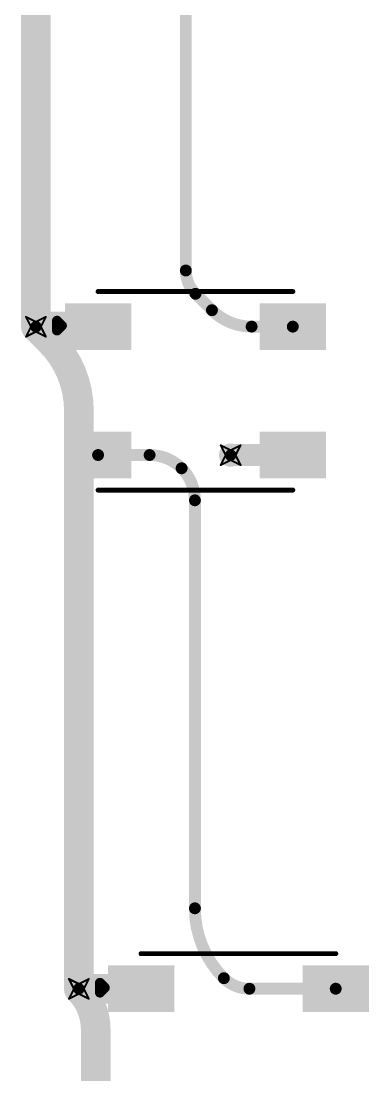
# Model space of a CAD drawing. Header units: inches. Extents: x -11 to 1110, y -7 to 455.
# Drawn here: x 359.78 to 368.71, y 237.64 to 264.73 of the extents above; entities that cross this region are included whole.
import ezdxf

# ---------------------------------------------------------------- set-up
doc = ezdxf.new("R2010")
doc.units = ezdxf.units.IN
for name, color, linetype in [('Bottom Layer', 5, 'Continuous'), ('Drill Drawing', 1, 'Continuous'), ('Top Layer', 1, 'Continuous'), ('Top Overlay', 2, 'Continuous'), ('Top Paste', 8, 'Continuous'), ('Top Solder', 216, 'Continuous'), ('Via Holes', 16, 'Continuous')]:
    doc.layers.add(name, color=color, linetype=linetype)

# ---------------------------------------------------------------- blocks, each defined once
blk = doc.blocks.new('WS2812B_B_W_147')
at = {"layer": 'Top Layer'}
for points in [[(-3.25, 2.15), (-1.75, 2.15), (-1.75, 1.15), (-3.25, 1.15)], [(3.25, 1.15), (1.75, 1.15), (1.75, 2.15), (3.25, 2.15)], [(-3.25, -1.15), (-1.75, -1.15), (-1.75, -2.15), (-3.25, -2.15)], [(1.75, -1.15), (3.25, -1.15), (3.25, -2.15), (1.75, -2.15)]]:
    blk.add_hatch(color=1, dxfattribs=at).paths.add_polyline_path(points)
at = {"layer": 'Top Paste'}
for points in [[(-3.25, 2.15), (-1.75, 2.15), (-1.75, 1.15), (-3.25, 1.15)], [(3.25, 1.15), (1.75, 1.15), (1.75, 2.15), (3.25, 2.15)], [(-3.25, -1.15), (-1.75, -1.15), (-1.75, -2.15), (-3.25, -2.15)], [(1.75, -1.15), (3.25, -1.15), (3.25, -2.15), (1.75, -2.15)]]:
    blk.add_hatch(color=8, dxfattribs=at).paths.add_polyline_path(points)
at = {"layer": 'Top Solder'}
for points in [[(-3.352, 2.252), (-1.648, 2.252), (-1.648, 1.048), (-3.352, 1.048)], [(3.352, 1.048), (1.648, 1.048), (1.648, 2.252), (3.352, 2.252)], [(-3.352, -1.048), (-1.648, -1.048), (-1.648, -2.252), (-3.352, -2.252)], [(1.648, -1.048), (3.352, -1.048), (3.352, -2.252), (1.648, -2.252)]]:
    blk.add_hatch(color=216, dxfattribs=at).paths.add_polyline_path(points)
at = {"layer": 'Top Overlay'}
for points in [[(-2.5, 2.551, 0.127, 0.127, 0), (2.5, 2.551, 0.127, 0.127, 0)], [(-3.556, 1.803, 0.254, 0.254, 0), (-3.429, 1.676, 0.254, 0.254, 0)], [(-3.556, 1.549, 0.254, 0.254, 0), (-3.556, 1.803, 0.254, 0.254, 0)], [(-3.556, 1.549, 0.254, 0.254, 0), (-3.429, 1.676, 0.254, 0.254, 0)], [(-2.5, -2.551, 0.127, 0.127, 0), (2.5, -2.551, 0.127, 0.127, 0)]]:
    blk.add_lwpolyline(points, format="xyseb", dxfattribs=at)
for points in [[(-2.532, 2.551, 0.0635, 0.0635, 1), (-2.468, 2.551, 0.0635, 0.0635, 1)], [(2.468, 2.551, 0.0635, 0.0635, 1), (2.532, 2.551, 0.0635, 0.0635, 1)], [(-3.619, 1.803, 0.127, 0.127, 1), (-3.493, 1.803, 0.127, 0.127, 1)], [(-3.619, 1.803, 0.127, 0.127, 1), (-3.493, 1.803, 0.127, 0.127, 1)], [(-3.619, 1.549, 0.127, 0.127, 1), (-3.493, 1.549, 0.127, 0.127, 1)], [(-3.619, 1.549, 0.127, 0.127, 1), (-3.493, 1.549, 0.127, 0.127, 1)], [(-3.493, 1.676, 0.127, 0.127, 1), (-3.365, 1.676, 0.127, 0.127, 1)], [(-3.493, 1.676, 0.127, 0.127, 1), (-3.365, 1.676, 0.127, 0.127, 1)], [(-2.532, -2.551, 0.0635, 0.0635, 1), (-2.468, -2.551, 0.0635, 0.0635, 1)], [(2.468, -2.551, 0.0635, 0.0635, 1), (2.532, -2.551, 0.0635, 0.0635, 1)]]:
    blk.add_lwpolyline(points, format="xyseb", close=True, dxfattribs=at)
blk = doc.blocks.new('WS2812B_B_W_156')
at = {"layer": 'Top Layer'}
for points in [[(-3.25, 2.15), (-1.75, 2.15), (-1.75, 1.15), (-3.25, 1.15)], [(3.25, 1.15), (1.75, 1.15), (1.75, 2.15), (3.25, 2.15)], [(-3.25, -1.15), (-1.75, -1.15), (-1.75, -2.15), (-3.25, -2.15)], [(1.75, -1.15), (3.25, -1.15), (3.25, -2.15), (1.75, -2.15)]]:
    blk.add_hatch(color=1, dxfattribs=at).paths.add_polyline_path(points)
at = {"layer": 'Top Paste'}
for points in [[(-3.25, 2.15), (-1.75, 2.15), (-1.75, 1.15), (-3.25, 1.15)], [(3.25, 1.15), (1.75, 1.15), (1.75, 2.15), (3.25, 2.15)], [(-3.25, -1.15), (-1.75, -1.15), (-1.75, -2.15), (-3.25, -2.15)], [(1.75, -1.15), (3.25, -1.15), (3.25, -2.15), (1.75, -2.15)]]:
    blk.add_hatch(color=8, dxfattribs=at).paths.add_polyline_path(points)
at = {"layer": 'Top Solder'}
for points in [[(-3.352, 2.252), (-1.648, 2.252), (-1.648, 1.048), (-3.352, 1.048)], [(3.352, 1.048), (1.648, 1.048), (1.648, 2.252), (3.352, 2.252)], [(-3.352, -1.048), (-1.648, -1.048), (-1.648, -2.252), (-3.352, -2.252)], [(1.648, -1.048), (3.352, -1.048), (3.352, -2.252), (1.648, -2.252)]]:
    blk.add_hatch(color=216, dxfattribs=at).paths.add_polyline_path(points)
at = {"layer": 'Top Overlay'}
for points in [[(-2.5, 2.551, 0.127, 0.127, 0), (2.5, 2.551, 0.127, 0.127, 0)], [(-3.556, 1.803, 0.254, 0.254, 0), (-3.429, 1.676, 0.254, 0.254, 0)], [(-3.556, 1.549, 0.254, 0.254, 0), (-3.556, 1.803, 0.254, 0.254, 0)], [(-3.556, 1.549, 0.254, 0.254, 0), (-3.429, 1.676, 0.254, 0.254, 0)], [(-2.5, -2.551, 0.127, 0.127, 0), (2.5, -2.551, 0.127, 0.127, 0)]]:
    blk.add_lwpolyline(points, format="xyseb", dxfattribs=at)
for points in [[(-2.532, 2.551, 0.0635, 0.0635, 1), (-2.468, 2.551, 0.0635, 0.0635, 1)], [(2.468, 2.551, 0.0635, 0.0635, 1), (2.532, 2.551, 0.0635, 0.0635, 1)], [(-3.619, 1.803, 0.127, 0.127, 1), (-3.493, 1.803, 0.127, 0.127, 1)], [(-3.619, 1.803, 0.127, 0.127, 1), (-3.493, 1.803, 0.127, 0.127, 1)], [(-3.619, 1.549, 0.127, 0.127, 1), (-3.493, 1.549, 0.127, 0.127, 1)], [(-3.619, 1.549, 0.127, 0.127, 1), (-3.493, 1.549, 0.127, 0.127, 1)], [(-3.493, 1.676, 0.127, 0.127, 1), (-3.365, 1.676, 0.127, 0.127, 1)], [(-3.493, 1.676, 0.127, 0.127, 1), (-3.365, 1.676, 0.127, 0.127, 1)], [(-2.532, -2.551, 0.0635, 0.0635, 1), (-2.468, -2.551, 0.0635, 0.0635, 1)], [(2.468, -2.551, 0.0635, 0.0635, 1), (2.532, -2.551, 0.0635, 0.0635, 1)]]:
    blk.add_lwpolyline(points, format="xyseb", close=True, dxfattribs=at)

msp = doc.modelspace()

# ---------------------------------------------------------------- hatches: boundary and pattern name
at = {"layer": 'Bottom Layer'}
h = msp.add_hatch(color=5, dxfattribs=at)
edge = h.paths.add_edge_path()
edge.add_arc((360.158, 256.871), 0.3, 0, 360)
h = msp.add_hatch(color=5, dxfattribs=at)
edge = h.paths.add_edge_path()
edge.add_arc((365.158, 253.571), 0.3, 0, 360)
h = msp.add_hatch(color=5, dxfattribs=at)
edge = h.paths.add_edge_path()
edge.add_arc((361.261, 239.854), 0.3, 0, 360)
at = {"layer": 'Top Layer'}
h = msp.add_hatch(color=1, dxfattribs=at)
edge = h.paths.add_edge_path()
edge.add_arc((360.158, 256.871), 0.3, 0, 360)
h = msp.add_hatch(color=1, dxfattribs=at)
edge = h.paths.add_edge_path()
edge.add_arc((365.158, 253.571), 0.3, 0, 360)
h = msp.add_hatch(color=1, dxfattribs=at)
edge = h.paths.add_edge_path()
edge.add_arc((361.261, 239.854), 0.3, 0, 360)
at = {"layer": 'Via Holes'}
h = msp.add_hatch(color=7, dxfattribs=at)
edge = h.paths.add_edge_path()
edge.add_arc((360.158, 256.871), 0.15, 0, 360)
h = msp.add_hatch(color=7, dxfattribs=at)
edge = h.paths.add_edge_path()
edge.add_arc((365.158, 253.571), 0.15, 0, 360)
h = msp.add_hatch(color=7, dxfattribs=at)
edge = h.paths.add_edge_path()
edge.add_arc((361.261, 239.854), 0.15, 0, 360)

# ---------------------------------------------------------------- linework, layer by layer
at = {"layer": 'Bottom Layer'}
for points in [[(360.158, 256.871, 0.762, 0.762, 0), (360.158, 270.843, 0.762, 0.762, 0)], [(360.158, 256.871, 0.762, 0.762, 0), (360.517, 256.512, 0.762, 0.762, 0)], [(360.517, 256.512, 0.762, 0.762, -0.198912), (361.261, 254.716, 0.762, 0.762, 0)], [(361.261, 239.854, 0.762, 0.762, 0), (361.261, 254.716, 0.762, 0.762, 0)], [(361.261, 239.854, 0.762, 0.762, -0.198912), (361.693, 238.812, 0.762, 0.762, 0)], [(361.693, 222.786, 0.762, 0.762, 0), (361.693, 238.812, 0.762, 0.762, 0)]]:
    msp.add_lwpolyline(points, format="xyseb", dxfattribs=at)
for points in [[(359.967, 256.871, 0.381, 0.381, 1), (360.348, 256.871, 0.381, 0.381, 1)], [(359.967, 256.871, 0.381, 0.381, 1), (360.348, 256.871, 0.381, 0.381, 1)], [(360.327, 256.512, 0.381, 0.381, 1), (360.708, 256.512, 0.381, 0.381, 1)], [(360.327, 256.512, 0.381, 0.381, 1), (360.708, 256.512, 0.381, 0.381, 1)], [(361.07, 254.716, 0.381, 0.381, 1), (361.451, 254.716, 0.381, 0.381, 1)], [(361.07, 254.716, 0.381, 0.381, 1), (361.451, 254.716, 0.381, 0.381, 1)], [(361.07, 239.854, 0.381, 0.381, 1), (361.451, 239.854, 0.381, 0.381, 1)], [(361.07, 239.854, 0.381, 0.381, 1), (361.451, 239.854, 0.381, 0.381, 1)], [(361.502, 238.812, 0.381, 0.381, 1), (361.883, 238.812, 0.381, 0.381, 1)], [(361.502, 238.812, 0.381, 0.381, 1), (361.883, 238.812, 0.381, 0.381, 1)]]:
    msp.add_lwpolyline(points, format="xyseb", close=True, dxfattribs=at)
at = {"layer": 'Drill Drawing'}
for points in [[(359.904, 257.125, 0.0508, 0.0508, 0), (360.158, 256.998, 0.0508, 0.0508, 0)], [(359.904, 257.125, 0.0508, 0.0508, 0), (360.031, 256.871, 0.0508, 0.0508, 0)], [(360.158, 256.998, 0.0508, 0.0508, 0), (360.412, 257.125, 0.0508, 0.0508, 0)], [(360.285, 256.871, 0.0508, 0.0508, 0), (360.412, 257.125, 0.0508, 0.0508, 0)], [(359.904, 256.617, 0.0508, 0.0508, 0), (360.031, 256.871, 0.0508, 0.0508, 0)], [(359.904, 256.617, 0.0508, 0.0508, 0), (360.158, 256.744, 0.0508, 0.0508, 0)], [(360.158, 256.744, 0.0508, 0.0508, 0), (360.412, 256.617, 0.0508, 0.0508, 0)], [(360.285, 256.871, 0.0508, 0.0508, 0), (360.412, 256.617, 0.0508, 0.0508, 0)], [(364.904, 253.825, 0.0508, 0.0508, 0), (365.158, 253.698, 0.0508, 0.0508, 0)], [(364.904, 253.825, 0.0508, 0.0508, 0), (365.031, 253.571, 0.0508, 0.0508, 0)], [(365.158, 253.698, 0.0508, 0.0508, 0), (365.412, 253.825, 0.0508, 0.0508, 0)], [(365.285, 253.571, 0.0508, 0.0508, 0), (365.412, 253.825, 0.0508, 0.0508, 0)], [(364.904, 253.317, 0.0508, 0.0508, 0), (365.031, 253.571, 0.0508, 0.0508, 0)], [(365.285, 253.571, 0.0508, 0.0508, 0), (365.412, 253.317, 0.0508, 0.0508, 0)], [(364.904, 253.317, 0.0508, 0.0508, 0), (365.158, 253.444, 0.0508, 0.0508, 0)], [(365.158, 253.444, 0.0508, 0.0508, 0), (365.412, 253.317, 0.0508, 0.0508, 0)], [(361.007, 240.108, 0.0508, 0.0508, 0), (361.261, 239.981, 0.0508, 0.0508, 0)], [(361.007, 240.108, 0.0508, 0.0508, 0), (361.134, 239.854, 0.0508, 0.0508, 0)], [(361.261, 239.981, 0.0508, 0.0508, 0), (361.515, 240.108, 0.0508, 0.0508, 0)], [(361.388, 239.854, 0.0508, 0.0508, 0), (361.515, 240.108, 0.0508, 0.0508, 0)], [(361.007, 239.6, 0.0508, 0.0508, 0), (361.134, 239.854, 0.0508, 0.0508, 0)], [(361.007, 239.6, 0.0508, 0.0508, 0), (361.261, 239.727, 0.0508, 0.0508, 0)], [(361.261, 239.727, 0.0508, 0.0508, 0), (361.515, 239.6, 0.0508, 0.0508, 0)], [(361.388, 239.854, 0.0508, 0.0508, 0), (361.515, 239.6, 0.0508, 0.0508, 0)]]:
    msp.add_lwpolyline(points, format="xyseb", dxfattribs=at)
for points in [[(359.891, 257.125, 0.0254, 0.0254, 1), (359.917, 257.125, 0.0254, 0.0254, 1)], [(359.891, 257.125, 0.0254, 0.0254, 1), (359.917, 257.125, 0.0254, 0.0254, 1)], [(360.399, 257.125, 0.0254, 0.0254, 1), (360.425, 257.125, 0.0254, 0.0254, 1)], [(360.399, 257.125, 0.0254, 0.0254, 1), (360.425, 257.125, 0.0254, 0.0254, 1)], [(360.018, 256.871, 0.0254, 0.0254, 1), (360.044, 256.871, 0.0254, 0.0254, 1)], [(360.018, 256.871, 0.0254, 0.0254, 1), (360.044, 256.871, 0.0254, 0.0254, 1)], [(360.145, 256.998, 0.0254, 0.0254, 1), (360.171, 256.998, 0.0254, 0.0254, 1)], [(360.145, 256.998, 0.0254, 0.0254, 1), (360.171, 256.998, 0.0254, 0.0254, 1)], [(360.145, 256.744, 0.0254, 0.0254, 1), (360.171, 256.744, 0.0254, 0.0254, 1)], [(360.145, 256.744, 0.0254, 0.0254, 1), (360.171, 256.744, 0.0254, 0.0254, 1)], [(360.272, 256.871, 0.0254, 0.0254, 1), (360.298, 256.871, 0.0254, 0.0254, 1)], [(360.272, 256.871, 0.0254, 0.0254, 1), (360.298, 256.871, 0.0254, 0.0254, 1)], [(359.891, 256.617, 0.0254, 0.0254, 1), (359.917, 256.617, 0.0254, 0.0254, 1)], [(359.891, 256.617, 0.0254, 0.0254, 1), (359.917, 256.617, 0.0254, 0.0254, 1)], [(360.399, 256.617, 0.0254, 0.0254, 1), (360.425, 256.617, 0.0254, 0.0254, 1)], [(360.399, 256.617, 0.0254, 0.0254, 1), (360.425, 256.617, 0.0254, 0.0254, 1)], [(364.891, 253.825, 0.0254, 0.0254, 1), (364.917, 253.825, 0.0254, 0.0254, 1)], [(364.891, 253.825, 0.0254, 0.0254, 1), (364.917, 253.825, 0.0254, 0.0254, 1)], [(365.399, 253.825, 0.0254, 0.0254, 1), (365.425, 253.825, 0.0254, 0.0254, 1)], [(365.399, 253.825, 0.0254, 0.0254, 1), (365.425, 253.825, 0.0254, 0.0254, 1)], [(365.018, 253.571, 0.0254, 0.0254, 1), (365.044, 253.571, 0.0254, 0.0254, 1)], [(365.018, 253.571, 0.0254, 0.0254, 1), (365.044, 253.571, 0.0254, 0.0254, 1)], [(365.145, 253.698, 0.0254, 0.0254, 1), (365.171, 253.698, 0.0254, 0.0254, 1)], [(365.145, 253.698, 0.0254, 0.0254, 1), (365.171, 253.698, 0.0254, 0.0254, 1)], [(365.272, 253.571, 0.0254, 0.0254, 1), (365.298, 253.571, 0.0254, 0.0254, 1)], [(365.272, 253.571, 0.0254, 0.0254, 1), (365.298, 253.571, 0.0254, 0.0254, 1)], [(364.891, 253.317, 0.0254, 0.0254, 1), (364.917, 253.317, 0.0254, 0.0254, 1)], [(364.891, 253.317, 0.0254, 0.0254, 1), (364.917, 253.317, 0.0254, 0.0254, 1)], [(365.145, 253.444, 0.0254, 0.0254, 1), (365.171, 253.444, 0.0254, 0.0254, 1)], [(365.145, 253.444, 0.0254, 0.0254, 1), (365.171, 253.444, 0.0254, 0.0254, 1)], [(365.399, 253.317, 0.0254, 0.0254, 1), (365.425, 253.317, 0.0254, 0.0254, 1)], [(365.399, 253.317, 0.0254, 0.0254, 1), (365.425, 253.317, 0.0254, 0.0254, 1)], [(360.994, 240.108, 0.0254, 0.0254, 1), (361.02, 240.108, 0.0254, 0.0254, 1)], [(360.994, 240.108, 0.0254, 0.0254, 1), (361.02, 240.108, 0.0254, 0.0254, 1)], [(361.248, 239.981, 0.0254, 0.0254, 1), (361.274, 239.981, 0.0254, 0.0254, 1)], [(361.248, 239.981, 0.0254, 0.0254, 1), (361.274, 239.981, 0.0254, 0.0254, 1)], [(361.502, 240.108, 0.0254, 0.0254, 1), (361.528, 240.108, 0.0254, 0.0254, 1)], [(361.502, 240.108, 0.0254, 0.0254, 1), (361.528, 240.108, 0.0254, 0.0254, 1)], [(361.121, 239.854, 0.0254, 0.0254, 1), (361.147, 239.854, 0.0254, 0.0254, 1)], [(361.121, 239.854, 0.0254, 0.0254, 1), (361.147, 239.854, 0.0254, 0.0254, 1)], [(361.248, 239.727, 0.0254, 0.0254, 1), (361.274, 239.727, 0.0254, 0.0254, 1)], [(361.248, 239.727, 0.0254, 0.0254, 1), (361.274, 239.727, 0.0254, 0.0254, 1)], [(361.375, 239.854, 0.0254, 0.0254, 1), (361.401, 239.854, 0.0254, 0.0254, 1)], [(361.375, 239.854, 0.0254, 0.0254, 1), (361.401, 239.854, 0.0254, 0.0254, 1)], [(360.994, 239.6, 0.0254, 0.0254, 1), (361.02, 239.6, 0.0254, 0.0254, 1)], [(360.994, 239.6, 0.0254, 0.0254, 1), (361.02, 239.6, 0.0254, 0.0254, 1)], [(361.502, 239.6, 0.0254, 0.0254, 1), (361.528, 239.6, 0.0254, 0.0254, 1)], [(361.502, 239.6, 0.0254, 0.0254, 1), (361.528, 239.6, 0.0254, 0.0254, 1)]]:
    msp.add_lwpolyline(points, format="xyseb", close=True, dxfattribs=at)
at = {"layer": 'Top Layer'}
for points in [[(364.007, 258.318, 0.305, 0.305, 0), (364.007, 266.888, 0.305, 0.305, 0)], [(364.256, 257.719, 0.305, 0.305, -0.198912), (364.007, 258.318, 0.305, 0.305, 0)], [(364.256, 257.719, 0.305, 0.305, 0), (364.678, 257.297, 0.305, 0.305, 0)], [(365.696, 256.875, 0.305, 0.305, -0.198912), (364.678, 257.297, 0.305, 0.305, 0)], [(360.158, 256.875, 0.762, 0.762, 0), (361.754, 256.875, 0.762, 0.762, 0)], [(365.696, 256.875, 0.305, 0.305, 0), (366.754, 256.875, 0.305, 0.305, 0)], [(365.158, 253.575, 0.559, 0.559, 0), (366.754, 253.575, 0.559, 0.559, 0)], [(361.754, 253.575, 0.305, 0.305, 0), (363.077, 253.575, 0.305, 0.305, 0)], [(363.077, 253.575, 0.305, 0.305, -0.198912), (363.9, 253.234, 0.305, 0.305, 0)], [(363.9, 253.234, 0.305, 0.305, -0.198912), (364.24, 252.411, 0.305, 0.305, 0)], [(364.24, 241.925, 0.305, 0.305, 0), (364.24, 252.411, 0.305, 0.305, 0)], [(364.984, 240.129, 0.305, 0.305, -0.198912), (364.24, 241.925, 0.305, 0.305, 0)], [(365.64, 239.858, 0.305, 0.305, -0.198912), (364.984, 240.129, 0.305, 0.305, 0)], [(361.261, 239.858, 0.762, 0.762, 0), (362.857, 239.858, 0.762, 0.762, 0)], [(365.64, 239.858, 0.305, 0.305, 0), (367.857, 239.858, 0.305, 0.305, 0)]]:
    msp.add_lwpolyline(points, format="xyseb", dxfattribs=at)
for points in [[(363.931, 258.318, 0.152, 0.152, 1), (364.084, 258.318, 0.152, 0.152, 1)], [(363.931, 258.318, 0.152, 0.152, 1), (364.084, 258.318, 0.152, 0.152, 1)], [(364.179, 257.719, 0.152, 0.152, 1), (364.332, 257.719, 0.152, 0.152, 1)], [(364.179, 257.719, 0.152, 0.152, 1), (364.332, 257.719, 0.152, 0.152, 1)], [(364.601, 257.297, 0.152, 0.152, 1), (364.754, 257.297, 0.152, 0.152, 1)], [(364.601, 257.297, 0.152, 0.152, 1), (364.754, 257.297, 0.152, 0.152, 1)], [(359.967, 256.875, 0.381, 0.381, 1), (360.348, 256.875, 0.381, 0.381, 1)], [(361.563, 256.875, 0.381, 0.381, 1), (361.944, 256.875, 0.381, 0.381, 1)], [(365.62, 256.875, 0.152, 0.152, 1), (365.773, 256.875, 0.152, 0.152, 1)], [(365.62, 256.875, 0.152, 0.152, 1), (365.773, 256.875, 0.152, 0.152, 1)], [(366.677, 256.875, 0.152, 0.152, 1), (366.83, 256.875, 0.152, 0.152, 1)], [(365.018, 253.575, 0.279, 0.279, 1), (365.298, 253.575, 0.279, 0.279, 1)], [(366.614, 253.575, 0.279, 0.279, 1), (366.893, 253.575, 0.279, 0.279, 1)], [(361.677, 253.575, 0.152, 0.152, 1), (361.83, 253.575, 0.152, 0.152, 1)], [(363.001, 253.575, 0.152, 0.152, 1), (363.153, 253.575, 0.152, 0.152, 1)], [(363.001, 253.575, 0.152, 0.152, 1), (363.153, 253.575, 0.152, 0.152, 1)], [(363.823, 253.234, 0.152, 0.152, 1), (363.976, 253.234, 0.152, 0.152, 1)], [(363.823, 253.234, 0.152, 0.152, 1), (363.976, 253.234, 0.152, 0.152, 1)], [(364.164, 252.411, 0.152, 0.152, 1), (364.317, 252.411, 0.152, 0.152, 1)], [(364.164, 252.411, 0.152, 0.152, 1), (364.317, 252.411, 0.152, 0.152, 1)], [(364.164, 241.925, 0.152, 0.152, 1), (364.317, 241.925, 0.152, 0.152, 1)], [(364.164, 241.925, 0.152, 0.152, 1), (364.317, 241.925, 0.152, 0.152, 1)], [(364.908, 240.129, 0.152, 0.152, 1), (365.061, 240.129, 0.152, 0.152, 1)], [(364.908, 240.129, 0.152, 0.152, 1), (365.061, 240.129, 0.152, 0.152, 1)], [(361.07, 239.858, 0.381, 0.381, 1), (361.451, 239.858, 0.381, 0.381, 1)], [(362.666, 239.858, 0.381, 0.381, 1), (363.047, 239.858, 0.381, 0.381, 1)], [(365.564, 239.858, 0.152, 0.152, 1), (365.716, 239.858, 0.152, 0.152, 1)], [(365.564, 239.858, 0.152, 0.152, 1), (365.716, 239.858, 0.152, 0.152, 1)], [(367.78, 239.858, 0.152, 0.152, 1), (367.933, 239.858, 0.152, 0.152, 1)]]:
    msp.add_lwpolyline(points, format="xyseb", close=True, dxfattribs=at)

# ---------------------------------------------------------------- block references
for name, p in [('WS2812B_B_W_156', (364.254, 255.225)), ('WS2812B_B_W_147', (365.357, 238.208))]:
    msp.add_blockref(name, p)

doc.saveas('drawing.dxf')
